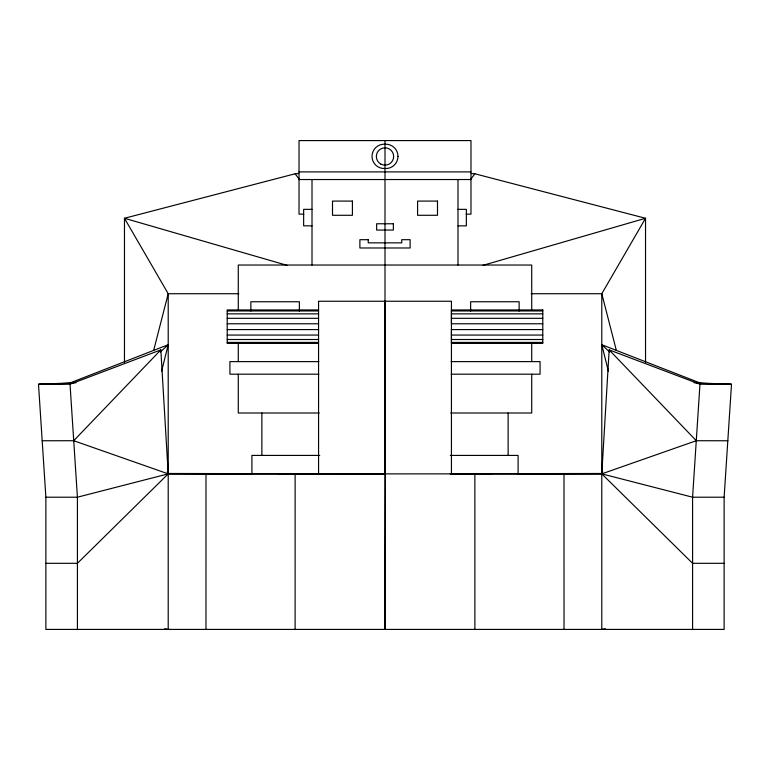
<?xml version="1.0" encoding="UTF-8"?>
<svg xmlns="http://www.w3.org/2000/svg" width="770" height="770" viewBox="0 0 770 770"><rect width="100%" height="100%" fill="white"/><g stroke="black" fill="none" stroke-linecap="round" stroke-linejoin="round"><path stroke-width="1.16" d="M693.972 382.748L731.5 384.317L724.127 497.208L724.127 629.417L45.873 629.417L45.873 497.208L38.5 384.317L70.032 384.23L160.834 349.888L168.216 473.858L168.207 629.417L164.674 628.715M205.975 629.417L205.994 473.897L168.216 473.858L77.414 497.208L45.873 497.208M295.112 629.417L295.131 473.945M542.783 323.775L451.441 323.775L451.441 301.243L318.559 301.243L318.568 473.935L385.414 473.993L384.971 629.417L385.01 301.243M451.432 473.935L451.441 329.589L542.783 329.589M601.784 474.445L601.793 293.726L645.529 218.276L474.888 173.779L471.288 173.548M605.326 628.715L601.793 629.417L601.784 473.858L609.166 349.888L699.969 384.23L731.5 384.317L696.725 383.21M699.969 384.23L692.586 497.208L692.586 629.417M161.565 371.4L168.207 344.729L70.032 382.94L38.5 384.317L73.275 383.21M153.625 350.533L168.207 293.726L124.471 218.276L295.112 173.779L298.712 173.548M205.994 473.897L601.784 473.858L602.727 471.654M470.566 179.535L474.888 173.779M42.186 440.758L73.718 440.719L160.834 349.888M167.273 471.654L168.216 473.858L77.414 563.313L45.873 563.313M160.324 351.996L168.207 344.729M724.127 563.313L692.586 563.313L601.784 473.858L696.282 440.719L727.814 440.758M482.983 265.342L645.529 218.276L645.529 362.208M70.032 382.94L76.028 382.748M451.124 473.771L492.001 473.685M517.238 473.637L602.602 473.473M299.02 171.893L470.98 171.893M299.02 179.535L470.98 179.535M312.004 209.353L303.64 209.353L303.64 225.841L312.004 225.841M457.996 209.353L466.36 209.353L466.36 225.841L457.996 225.841M303.794 214.156L299.02 214.156L299.02 140.583L470.98 140.583L470.98 214.156L466.206 214.156M238.873 293.726L168.207 293.726L168.216 474.445M531.127 293.726L601.793 293.726L616.375 350.533M318.559 309.944L227.217 309.944L227.217 343.42L318.559 343.42M227.217 310.955L318.559 310.955M451.441 310.955L542.783 310.955M227.217 313.862L318.559 313.862M451.441 313.862L542.783 313.862M227.217 318.318L318.559 318.318M451.441 318.318L542.783 318.318M227.217 323.775L318.559 323.775M227.217 329.589L318.559 329.589M227.217 335.056L318.559 335.056M451.441 335.056L542.783 335.056M227.217 339.503L318.559 339.503M451.441 339.503L542.783 339.503M227.217 342.409L318.559 342.409M451.441 342.409L542.783 342.409M318.857 361.621L229.922 361.621L229.922 374.191L318.857 374.191M451.143 361.621L540.078 361.621L540.078 374.191L451.143 374.191M319.261 412.999L238.276 412.999L238.276 374.191M450.739 412.999L531.724 412.999L531.724 374.191M319.723 455.417L251.906 455.417L251.906 473.877M450.277 455.417L518.095 455.417L518.095 473.877M166.917 473.81L319.723 473.877M450.277 473.877L603.083 473.81M724.127 497.208L692.586 497.208L601.784 473.858M167.398 473.473L252.762 473.637M278.008 473.685L318.876 473.771M287.017 265.342L124.471 218.276L124.471 362.208M73.718 440.719L168.216 473.858M608.435 371.4L601.793 344.729L699.969 382.94M601.793 344.729L609.676 351.996M609.166 349.888L696.282 440.719M295.112 173.779L299.434 179.535M70.032 384.23L77.414 497.208L77.414 629.417M564.006 473.897L564.025 629.417M531.724 310.349L531.724 265.034L238.276 265.034L238.276 310.349M531.724 342.544L531.724 361.621M519.144 311.099L519.144 301.744L470.634 301.744L470.634 311.099M508.133 412.999L508.133 455.417M474.869 473.945L474.888 629.417M457.996 179.535L457.996 265.034M385 140.583L385 473.993M312.004 179.535L312.004 265.034M299.366 311.099L299.366 301.744L250.856 301.744L250.856 311.099M261.867 412.999L261.867 455.417M238.276 342.544L238.276 361.621M352.41 201.085L332.505 201.085L332.505 215.282L352.41 215.282L352.41 201.085M437.495 201.085L417.59 201.085L417.59 215.282L437.495 215.282L437.495 201.085M393.364 223.772L376.636 223.772L376.636 230.057L393.364 230.057L393.364 223.772M368.243 239.691L359.879 239.691L359.879 247.978L410.121 247.978L410.121 239.691L401.757 239.691L401.757 242.848L368.243 242.848L368.243 239.691M542.783 309.944L451.441 309.944L451.441 343.42L542.783 343.42L542.783 309.944M397.984 156.358A12.185 12.185 0 0 0 385 144.202A12.185 12.185 0 0 0 372.016 156.358A12.185 12.185 0 0 0 385 168.515A12.185 12.185 0 0 0 397.984 156.358M380.669 163.972A8.653 8.653 0 0 0 393.653 156.474A8.653 8.653 0 0 0 380.669 148.985A8.653 8.653 0 0 0 380.669 163.972"/></g></svg>
